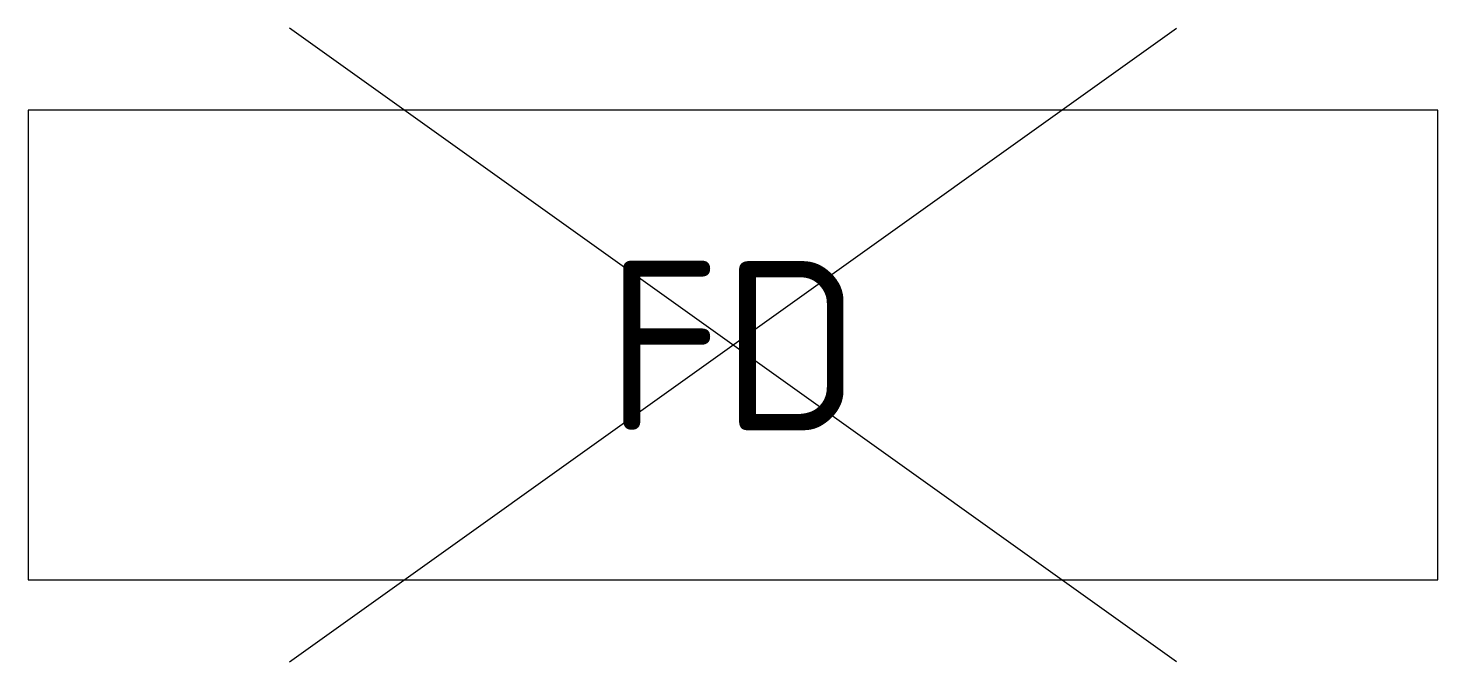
# Model space of a CAD drawing. Extents: x -7.5 to 7.5, y -3.4 to 3.4.
import ezdxf
from ezdxf.enums import TextEntityAlignment as Align

# ---------------------------------------------------------------- set-up
doc = ezdxf.new("R2010")
doc.units = 0
doc.styles.add('NLCS-ISO', font='NLCS-ISO.ttf')

msp = doc.modelspace()

# ---------------------------------------------------------------- linework, layer by layer
for p, q in [((4.721, -3.372), (-4.721, 3.372)), ((-4.721, -3.372), (4.721, 3.372))]:
    msp.add_line(p, q)
at = {"flags": 128}
msp.add_lwpolyline([(-7.5, -2.5), (7.5, -2.5), (7.5, 2.5), (-7.5, 2.5)], close=True, dxfattribs=at)

# ---------------------------------------------------------------- texts
at = {"style": 'NLCS-ISO'}
msp.add_attdef('FD', text='1.0 - 1.5', height=1.8, dxfattribs=at).set_placement((0.004, -0.004), align=Align.MIDDLE)

doc.saveas('drawing.dxf')
